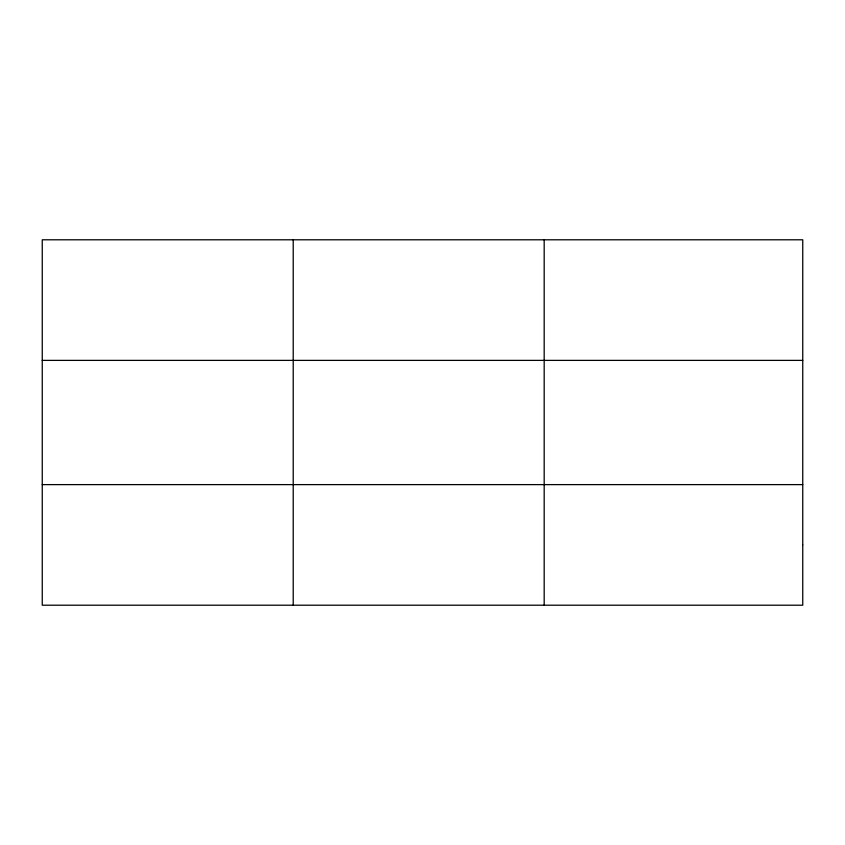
<?xml version="1.0" encoding="UTF-8"?>
<svg xmlns="http://www.w3.org/2000/svg" width="845" height="845" viewBox="0 0 845 845"><rect width="100%" height="100%" fill="white"/><g stroke="black" fill="none" stroke-linecap="round" stroke-linejoin="round"><path stroke-width="1.27" d="M293.215 605.21L293.215 239.79M544.18 605.21L544.18 239.79M42.25 360.382L802.75 360.382M42.25 484.618L802.75 484.618M802.75 544.909L802.75 605.21L42.25 605.21L42.25 239.79L802.75 239.79L802.75 544.909"/></g></svg>
